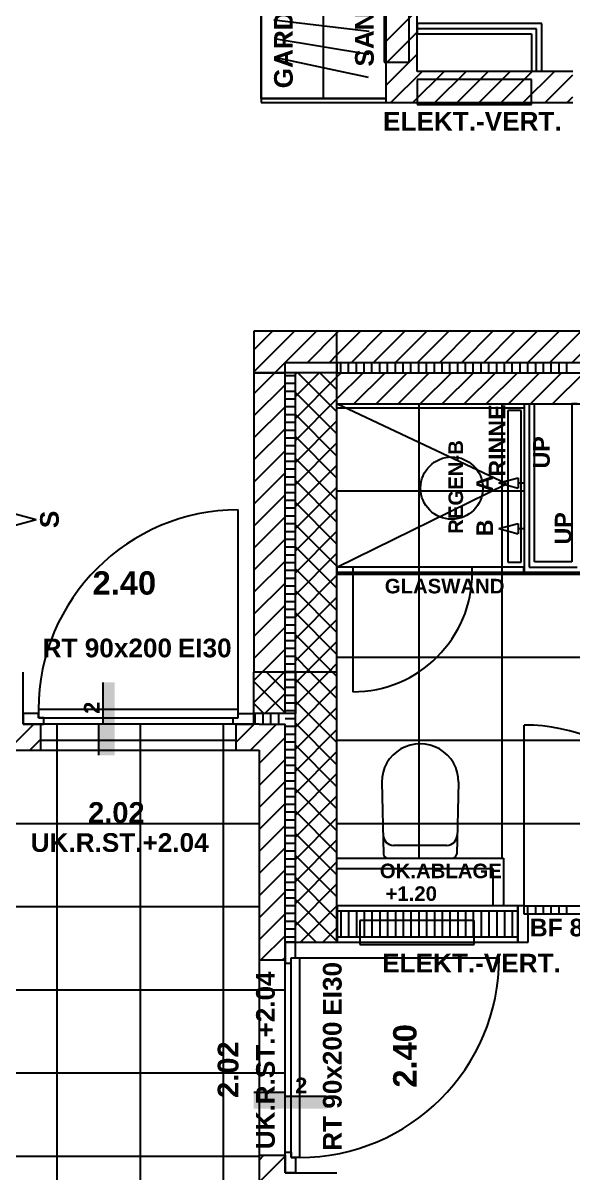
# Model space of a CAD drawing. Extents: x -13068 to 19137, y -13507 to 12485.
# Drawn here: x 1035 to 3680, y 345 to 5878 of the extents above; entities that cross this region are included whole.
import ezdxf

# ---------------------------------------------------------------- set-up
doc = ezdxf.new("R2010")
doc.units = 0
doc.header["$LTSCALE"] = 50
for name, color, linetype, lineweight, true_color in [('A04_1.OGHaus 7$0$010 Türen', 9, 'Continuous', 25, 0x808080), ('A04_1.OGHaus 7$0$015 Innenwände', 9, 'Continuous', 25, 0x808080), ('A04_1.OGHaus 7$0$015 Innenwände Bauteilschraffuren', 9, 'Continuous', 25, 0x808080), ('A04_1.OGHaus 7$0$015 Innenwände Schichttrennlinien', 9, 'Continuous', 25, 0x808080), ('A04_1.OGHaus 7$0$060 Möbel Einbau', 9, 'Continuous', 25, 0x808080), ('A04_1.OGHaus 7$0$060 Möbel Einbau Bauteilschraffuren', 9, 'Continuous', 25, 0x808080), ('A04_1.OGHaus 7$0$090 Schraffuren', 9, 'Continuous', 25, 0x808080), ('A04_1.OGHaus 7$0$090 Schraffuren Bauteilschraffuren', 9, 'Continuous', 25, 0x808080), ('A04_1.OGHaus 7$0$155 Beschriftungen Projekt', 9, 'Continuous', 25, 0x808080), ('A04_1.OGHaus 7$0$155 Beschriftungen Projekt Bauteilschraffuren', 9, 'Continuous', 25, 0x808080), ('MRI XREF', 9, 'Continuous', 25, 0x808080)]:
    doc.layers.add(name, color=color, linetype=linetype, lineweight=lineweight, true_color=true_color)
doc.styles.get("Standard").update_dxf_attribs({"font": 'ARIALN.TTF'})

# ---------------------------------------------------------------- blocks, each defined once
blk = doc.blocks.new('Blockreferenz-A0MMLJN3LK', base_point=(-11667.3, -13506.6))
at = {"layer": 'A04_1.OGHaus 7$0$010 Türen', "color": 0, "linetype": 'ByBlock', "lineweight": -2}
for p, q in [((2070, 2575), (2070, 3535)), ((1110, 2555), (1035, 2555)), ((1035, 2555), (1035, 2505)), ((1035, 2505), (1035, 2555)), ((1110, 2575), (1110, 2535)), ((2070, 2575), (1110, 2575)), ((1110, 2535), (1110, 2555)), ((2070, 2535), (2070, 2575)), ((2070, 2535), (2070, 2555)), ((2070, 2555), (2145, 2555)), ((2145, 2555), (2145, 2505)), ((2145, 2505), (2145, 2555)), ((1035, 2505), (1135, 2505)), ((1120, 2505), (1035, 2505)), ((1135, 2535), (1110, 2535)), ((1110, 2535), (2070, 2535)), ((1135, 2505), (1135, 2535)), ((2045, 2505), (2045, 2535)), ((2045, 2535), (2070, 2535)), ((2145, 2505), (2045, 2505)), ((2060, 2505), (2145, 2505)), ((3445, 1630), (3445, 2500)), ((3445, 1630), (3415, 1630)), ((3415, 1630), (3415, 1455)), ((3415, 1630), (3415, 1455)), ((3445, 1590), (3445, 1630)), ((3445, 1590), (3445, 1630)), ((3445, 1630), (4315, 1630)), ((3465, 1590), (3445, 1590)), ((4315, 1590), (3445, 1590)), ((3465, 1455), (3465, 1590)), ((2295, 1455), (2295, 1355)), ((2345, 1455), (2295, 1455)), ((2295, 1455), (2345, 1455)), ((2295, 1370), (2295, 1455)), ((2345, 1380), (2345, 1455)), ((3415, 1455), (3465, 1455)), ((2295, 1355), (2325, 1355)), ((2325, 1355), (2325, 1380)), ((2325, 1380), (2345, 1380)), ((2325, 420), (2325, 1380)), ((2325, 1380), (2365, 1380)), ((2365, 1380), (2365, 420)), ((2365, 1380), (3325, 1380)), ((2295, 345), (2295, 445)), ((2295, 445), (2325, 445)), ((2325, 445), (2325, 420)), ((2295, 430), (2295, 345)), ((2325, 420), (2345, 420)), ((2365, 420), (2325, 420)), ((2345, 420), (2345, 345)), ((2345, 345), (2295, 345)), ((2295, 345), (2345, 345))]:
    blk.add_line(p, q, dxfattribs=at)
for centre, major_axis in [((2070, 2575), (0, 960)), ((3445, 1630), (870, 0)), ((2365, 1380), (0, -960))]:
    blk.add_ellipse(centre, major_axis=major_axis, ratio=1, start_param=0, end_param=1.570796, dxfattribs=at)
at = {"layer": 'A04_1.OGHaus 7$0$015 Innenwände', "color": 0, "linetype": 'ByBlock', "lineweight": -2}
for p, q in [((2780, 9395), (2780, 5495)), ((2930, 5645), (2930, 9395)), ((2930, 5875), (2930, 5850)), ((3530, 5875), (2930, 5875)), ((3530, 5645), (3530, 5875)), ((2930, 5850), (2930, 5825)), ((2930, 5825), (3480, 5825)), ((3480, 5825), (3480, 5645)), ((3680, 5645), (2930, 5645)), ((3505, 5645), (3480, 5645)), ((3530, 5645), (3505, 5645)), ((2780, 5495), (3680, 5495)), ((2145, 4395), (2145, 4195)), ((2545, 4395), (2145, 4395)), ((2545, 4245), (2545, 4395)), ((2545, 4245), (2545, 4395)), ((5795, 4395), (2545, 4395)), ((2295, 4195), (2295, 4245)), ((2295, 4245), (2545, 4245)), ((2545, 4195), (2545, 4245)), ((2145, 4195), (2295, 4195)), ((2295, 4195), (2145, 4195)), ((2145, 4195), (2145, 2755)), ((2345, 4195), (2295, 4195)), ((2545, 4195), (2345, 4195)), ((2545, 4045), (2545, 4195)), ((2545, 2755), (2545, 4195)), ((2545, 4045), (5545, 4045)), ((3445, 4045), (3445, 3235)), ((3445, 4045), (3470, 4045)), ((3470, 4045), (3495, 4045)), ((3495, 3285), (3495, 4045)), ((3700, 4045), (3675, 4045)), ((3675, 4045), (3675, 3285)), ((3675, 3285), (3495, 3285)), ((2545, 3260), (2545, 3235)), ((3444, 3260), (2545, 3260)), ((2545, 3235), (3444, 3235)), ((3444, 3235), (3444, 3260)), ((3445, 3235), (3725, 3235)), ((1035, 2555), (1035, 2755)), ((2145, 2555), (2145, 2755)), ((2295, 2755), (2145, 2755)), ((2170, 2755), (2145, 2755)), ((2295, 2755), (2170, 2755)), ((2345, 2755), (2295, 2755)), ((2345, 2755), (2295, 2755)), ((2545, 2755), (2345, 2755)), ((2545, 2755), (2345, 2755)), ((2545, 1455), (2545, 2755)), ((1035, 2505), (1035, 2555)), ((2145, 2505), (2145, 2555)), ((1120, 2505), (1035, 2505)), ((1120, 2380), (1120, 2505)), ((2060, 2505), (1120, 2505)), ((2060, 2380), (2060, 2505)), ((2060, 2505), (2145, 2505)), ((-2170, 2380), (1120, 2380)), ((1120, 2380), (2060, 2380)), ((2060, 2380), (2170, 2380)), ((2170, 2380), (2170, 1370)), ((2546, 1630), (2546, 1455)), ((3415, 1630), (2546, 1630)), ((3415, 1630), (3415, 1455)), ((3415, 1455), (3415, 1630)), ((2295, 1370), (2295, 1455)), ((2295, 1455), (2345, 1455)), ((2345, 1455), (2545, 1455)), ((2546, 1455), (3415, 1455)), ((2170, 1370), (2295, 1370)), ((2170, 1370), (2170, 430)), ((2295, 430), (2295, 1370)), ((2170, 430), (2295, 430)), ((2170, 430), (2170, -2195)), ((2295, 430), (2295, 345)), ((2295, 345), (2345, 345)), ((2345, 345), (2545, 345))]:
    blk.add_line(p, q, dxfattribs=at)
at = {"layer": 'A04_1.OGHaus 7$0$015 Innenwände Bauteilschraffuren', "color": 0, "linetype": 'ByBlock', "lineweight": -2}
for p, q in [((2780, 5789.2), (2930, 5939.2)), ((2780, 5683.2), (2930, 5833.2)), ((2780, 5577.1), (2930, 5727.1)), ((2804, 5495), (2954, 5645)), ((2910, 5495), (3060, 5645)), ((3016.1, 5495), (3166.1, 5645)), ((3122.2, 5495), (3272.2, 5645)), ((3228.2, 5495), (3378.2, 5645)), ((3334.3, 5495), (3484.3, 5645)), ((3440.4, 5495), (3590.4, 5645)), ((3546.4, 5495), (3680, 5628.6)), ((3652.5, 5495), (3680, 5522.5)), ((2189.7, 4350.3), (2234.3, 4395)), ((2242.7, 4297.3), (2340.4, 4395)), ((2296.4, 4245), (2446.4, 4395)), ((2402.5, 4245), (2545, 4387.5)), ((2545, 4387.5), (2552.5, 4395)), ((2545, 4281.4), (2658.6, 4395)), ((2614.6, 4245), (2764.6, 4395)), ((2720.7, 4245), (2870.7, 4395)), ((2826.8, 4245), (2976.8, 4395)), ((2932.8, 4245), (3082.8, 4395)), ((3038.9, 4245), (3188.9, 4395)), ((3145, 4245), (3295, 4395)), ((3251, 4245), (3401, 4395)), ((3357.1, 4245), (3507.1, 4395)), ((3463.2, 4245), (3613.2, 4395)), ((3569.2, 4245), (3719.2, 4395)), ((3675.3, 4245), (3825.3, 4395)), ((2145, 4305.7), (2189.7, 4350.3)), ((2145, 4199.6), (2242.7, 4297.3)), ((2508.6, 4245), (2545, 4281.4)), ((2246.4, 4195), (2295, 4243.6)), ((2563.2, 4195), (2563.2, 4245)), ((2600.7, 4195), (2600.7, 4245)), ((2638.2, 4195), (2638.2, 4245)), ((2675.7, 4195), (2675.7, 4245)), ((2713.2, 4195), (2713.2, 4245)), ((2750.7, 4195), (2750.7, 4245)), ((2788.2, 4195), (2788.2, 4245)), ((2825.7, 4195), (2825.7, 4245)), ((2863.2, 4195), (2863.2, 4245)), ((2900.7, 4195), (2900.7, 4245)), ((2938.2, 4195), (2938.2, 4245)), ((2975.7, 4195), (2975.7, 4245)), ((3013.2, 4195), (3013.2, 4245)), ((3050.7, 4195), (3050.7, 4245)), ((3088.2, 4195), (3088.2, 4245)), ((3125.7, 4195), (3125.7, 4245)), ((3163.2, 4195), (3163.2, 4245)), ((3200.7, 4195), (3200.7, 4245)), ((3238.2, 4195), (3238.2, 4245)), ((3275.7, 4195), (3275.7, 4245)), ((3313.2, 4195), (3313.2, 4245)), ((3350.7, 4195), (3350.7, 4245)), ((3388.2, 4195), (3388.2, 4245)), ((3425.7, 4195), (3425.7, 4245)), ((3463.2, 4195), (3463.2, 4245)), ((3500.7, 4195), (3500.7, 4245)), ((3538.2, 4195), (3538.2, 4245)), ((3575.7, 4195), (3575.7, 4245)), ((3613.2, 4195), (3613.2, 4245)), ((3650.7, 4195), (3650.7, 4245)), ((2145, 4093.6), (2246.4, 4195)), ((2345, 4180.3), (2295, 4180.3)), ((2345, 4187.5), (2352.5, 4195)), ((2345, 4081.4), (2458.6, 4195)), ((2345, 3975.4), (2545, 4175.4)), ((2545, 4006.4), (2356.4, 4195)), ((2545, 4112.5), (2462.5, 4195)), ((2545, 4175.4), (2564.6, 4195)), ((2545, 4069.3), (2670.7, 4195)), ((2626.8, 4045), (2776.8, 4195)), ((2732.8, 4045), (2882.8, 4195)), ((2838.9, 4045), (2988.9, 4195)), ((2945, 4045), (3095, 4195)), ((3051, 4045), (3201, 4195)), ((3157.1, 4045), (3307.1, 4195)), ((3263.2, 4045), (3413.2, 4195)), ((3369.2, 4045), (3519.2, 4195)), ((3475.3, 4045), (3625.3, 4195)), ((3581.4, 4045), (3731.4, 4195)), ((2145, 3987.5), (2295, 4137.5)), ((2345, 4142.8), (2295, 4142.8)), ((2345, 4105.3), (2295, 4105.3)), ((2545, 3900.3), (2345, 4100.3)), ((2345, 4067.8), (2295, 4067.8)), ((2345, 3869.3), (2545, 4069.3)), ((2145, 3881.4), (2295, 4031.4)), ((2345, 4030.3), (2295, 4030.3)), ((2345, 3992.8), (2295, 3992.8)), ((2545, 3794.3), (2345, 3994.3)), ((2345, 3955.3), (2295, 3955.3)), ((2345, 3763.2), (2545, 3963.2)), ((2145, 3775.4), (2295, 3925.4)), ((2345, 3917.8), (2295, 3917.8)), ((2345, 3880.3), (2295, 3880.3)), ((2545, 3688.2), (2345, 3888.2)), ((2145, 3669.3), (2295, 3819.3)), ((2345, 3842.8), (2295, 3842.8)), ((2345, 3657.2), (2545, 3857.2)), ((2345, 3805.3), (2295, 3805.3)), ((2345, 3767.8), (2295, 3767.8)), ((2545, 3582.1), (2345, 3782.1)), ((2145, 3563.2), (2295, 3713.2)), ((2345, 3730.3), (2295, 3730.3)), ((2345, 3551.1), (2545, 3751.1)), ((2345, 3692.8), (2295, 3692.8)), ((2345, 3655.3), (2295, 3655.3)), ((2545, 3476.1), (2345, 3676.1)), ((2145, 3457.2), (2295, 3607.2)), ((2345, 3617.8), (2295, 3617.8)), ((2345, 3445), (2545, 3645)), ((2345, 3580.3), (2295, 3580.3)), ((2345, 3542.8), (2295, 3542.8)), ((2545, 3370), (2345, 3570)), ((2145, 3351.1), (2295, 3501.1)), ((2345, 3505.3), (2295, 3505.3)), ((2345, 3339), (2545, 3539)), ((2345, 3467.8), (2295, 3467.8)), ((2345, 3430.3), (2295, 3430.3)), ((2545, 3263.9), (2345, 3463.9)), ((2345, 3232.9), (2545, 3432.9)), ((2145, 3245), (2295, 3395)), ((2345, 3392.8), (2295, 3392.8)), ((2345, 3355.3), (2295, 3355.3)), ((2545, 3157.9), (2345, 3357.9)), ((2345, 3126.8), (2545, 3326.8)), ((2145, 3139), (2295, 3289)), ((2345, 3317.8), (2295, 3317.8)), ((2345, 3280.3), (2295, 3280.3)), ((2345, 3242.8), (2295, 3242.8)), ((2545, 3051.8), (2345, 3251.8)), ((2345, 3020.8), (2545, 3220.8)), ((2145, 3032.9), (2295, 3182.9)), ((2345, 3205.3), (2295, 3205.3)), ((2345, 3167.8), (2295, 3167.8)), ((2345, 3130.3), (2295, 3130.3)), ((2545, 2945.7), (2345, 3145.7)), ((2345, 2914.7), (2545, 3114.7)), ((2145, 2926.8), (2295, 3076.8)), ((2345, 3092.8), (2295, 3092.8)), ((2345, 3055.3), (2295, 3055.3)), ((2345, 3017.8), (2295, 3017.8)), ((2545, 2839.7), (2345, 3039.7)), ((2345, 2808.6), (2545, 3008.6)), ((2145, 2820.8), (2295, 2970.8)), ((2345, 2980.3), (2295, 2980.3)), ((2345, 2942.8), (2295, 2942.8)), ((2523.6, 2755), (2345, 2933.6)), ((2345, 2905.3), (2295, 2905.3)), ((2397.4, 2755), (2545, 2902.6)), ((2185.3, 2755), (2295, 2864.7)), ((2345, 2867.8), (2295, 2867.8)), ((2345, 2830.3), (2295, 2830.3)), ((2417.5, 2755), (2345, 2827.5)), ((2345, 2792.8), (2295, 2792.8)), ((2503.5, 2755), (2545, 2796.5)), ((2145, 2714.7), (2170, 2739.7)), ((2170, 2739.7), (2185.3, 2755)), ((2170, 2633.6), (2291.4, 2755)), ((2295, 2665.4), (2205.4, 2755)), ((2291.4, 2755), (2295, 2758.6)), ((2345, 2755.3), (2295, 2755.3)), ((2345, 2717.8), (2295, 2717.8)), ((2345, 2702.6), (2397.4, 2755)), ((2345, 2596.5), (2503.5, 2755)), ((2545, 2521.5), (2345, 2721.5)), ((2545, 2627.5), (2417.5, 2755)), ((2545, 2733.6), (2523.6, 2755)), ((2170, 2684.4), (2145, 2709.4)), ((2295, 2559.4), (2170, 2684.4)), ((2345, 2680.3), (2295, 2680.3)), ((2345, 2490.4), (2545, 2690.4)), ((2145, 2608.6), (2170, 2633.6)), ((2170, 2578.3), (2145, 2603.3)), ((2197.4, 2555), (2295, 2652.6)), ((2345, 2642.8), (2295, 2642.8)), ((2345, 2605.3), (2295, 2605.3)), ((2545, 2415.4), (2345, 2615.4)), ((2150.7, 2555), (2150.7, 2505)), ((2193.3, 2555), (2170, 2578.3)), ((2188.2, 2555), (2188.2, 2505)), ((2225.7, 2555), (2225.7, 2505)), ((2263.2, 2555), (2263.2, 2505)), ((2345, 2567.8), (2295, 2567.8)), ((2345, 2384.4), (2545, 2584.4)), ((961.8, 2380), (1086.8, 2505)), ((2060, 2417.6), (2147.4, 2505)), ((2170, 2421.5), (2253.5, 2505)), ((2345, 2530.3), (2295, 2530.3)), ((2345, 2492.8), (2295, 2492.8)), ((2545, 2309.4), (2345, 2509.4)), ((2234.6, 2380), (2295, 2440.4)), ((2345, 2455.3), (2295, 2455.3)), ((2345, 2278.3), (2545, 2478.3)), ((1067.8, 2380), (1120, 2432.2)), ((2128.5, 2380), (2170, 2421.5)), ((2170, 2315.4), (2234.6, 2380)), ((2345, 2417.8), (2295, 2417.8)), ((2345, 2380.3), (2295, 2380.3)), ((2545, 2203.3), (2345, 2403.3)), ((2170, 2209.4), (2295, 2334.4)), ((2345, 2342.8), (2295, 2342.8)), ((2345, 2172.2), (2545, 2372.2)), ((2345, 2305.3), (2295, 2305.3)), ((2545, 2097.2), (2345, 2297.2)), ((2170, 2103.3), (2295, 2228.3)), ((2345, 2267.8), (2295, 2267.8)), ((2345, 2230.3), (2295, 2230.3)), ((2345, 2066.2), (2545, 2266.2)), ((2345, 2192.8), (2295, 2192.8)), ((2545, 1991.2), (2345, 2191.2)), ((2345, 1960.1), (2545, 2160.1)), ((2170, 1997.2), (2295, 2122.2)), ((2345, 2155.3), (2295, 2155.3)), ((2345, 2117.8), (2295, 2117.8)), ((2345, 2080.3), (2295, 2080.3)), ((2545, 1885.1), (2345, 2085.1)), ((2345, 1854), (2545, 2054)), ((2170, 1891.2), (2295, 2016.2)), ((2345, 2042.8), (2295, 2042.8)), ((2345, 2005.3), (2295, 2005.3)), ((2345, 1967.8), (2295, 1967.8)), ((2545, 1779), (2345, 1979)), ((2345, 1748), (2545, 1948)), ((2170, 1785.1), (2295, 1910.1)), ((2345, 1930.3), (2295, 1930.3)), ((2345, 1892.8), (2295, 1892.8)), ((2345, 1855.3), (2295, 1855.3)), ((2545, 1673), (2345, 1873)), ((2345, 1641.9), (2545, 1841.9)), ((2170, 1679), (2295, 1804)), ((2345, 1817.8), (2295, 1817.8)), ((2345, 1780.3), (2295, 1780.3)), ((2345, 1742.8), (2295, 1742.8)), ((2545, 1566.9), (2345, 1766.9)), ((2345, 1535.8), (2545, 1735.8)), ((2170, 1573), (2295, 1698)), ((2345, 1705.3), (2295, 1705.3)), ((2345, 1667.8), (2295, 1667.8)), ((2545, 1460.8), (2345, 1660.8)), ((2345, 1630.3), (2295, 1630.3)), ((2370.2, 1455), (2545, 1629.8)), ((2563.2, 1605), (2563.2, 1480)), ((2600.7, 1605), (2600.7, 1480)), ((2638.2, 1605), (2638.2, 1480)), ((2675.7, 1605), (2675.7, 1480)), ((2713.2, 1605), (2713.2, 1480)), ((2750.7, 1605), (2750.7, 1480)), ((2788.2, 1605), (2788.2, 1480)), ((2825.7, 1605), (2825.7, 1480)), ((2863.2, 1605), (2863.2, 1480)), ((2900.7, 1605), (2900.7, 1480)), ((2938.2, 1605), (2938.2, 1480)), ((2975.7, 1605), (2975.7, 1480)), ((3013.2, 1605), (3013.2, 1480)), ((3050.7, 1605), (3050.7, 1480)), ((3088.2, 1605), (3088.2, 1480)), ((3125.7, 1605), (3125.7, 1480)), ((3163.2, 1605), (3163.2, 1480)), ((3200.7, 1605), (3200.7, 1480)), ((3238.2, 1605), (3238.2, 1480)), ((3275.7, 1605), (3275.7, 1480)), ((3313.2, 1605), (3313.2, 1480)), ((3350.7, 1605), (3350.7, 1480)), ((3388.2, 1605), (3388.2, 1480)), ((3463.2, 1590), (3463.2, 1630)), ((3500.7, 1590), (3500.7, 1630)), ((3538.2, 1590), (3538.2, 1630)), ((3575.7, 1590), (3575.7, 1630)), ((3613.2, 1590), (3613.2, 1630)), ((3650.7, 1590), (3650.7, 1630)), ((2170, 1466.9), (2295, 1591.9)), ((2345, 1592.8), (2295, 1592.8)), ((2345, 1555.3), (2295, 1555.3)), ((2444.8, 1455), (2345, 1554.8)), ((2345, 1517.8), (2295, 1517.8)), ((2476.3, 1455), (2545, 1523.7)), ((2179.2, 1370), (2295, 1485.8)), ((2345, 1480.3), (2295, 1480.3)), ((2285.2, 1370), (2295, 1379.8)), ((2170, 406.3), (2193.7, 430)), ((2170, 300.2), (2295, 425.2))]:
    blk.add_line(p, q, dxfattribs=at)
at = {"layer": 'A04_1.OGHaus 7$0$015 Innenwände Schichttrennlinien', "color": 0, "linetype": 'ByBlock', "lineweight": -2}
for p, q in [((3505, 5850), (2930, 5850)), ((3505, 5645), (3505, 5850)), ((2545, 4245), (9395, 4245)), ((2295, 2755), (2295, 4195)), ((2345, 2755), (2345, 4195)), ((2545, 4195), (9395, 4195)), ((3470, 4045), (3470, 3260)), ((3470, 3260), (3700, 3260)), ((2295, 2755), (2170, 2755)), ((2295, 2555), (2295, 2755)), ((2345, 2555), (2345, 2755)), ((2170, 2555), (2145, 2555)), ((2295, 2555), (2170, 2555)), ((2345, 2505), (2345, 2555)), ((2170, 2505), (2145, 2505)), ((2170, 2505), (2295, 2505)), ((2295, 2380), (2295, 2505)), ((2345, 1455), (2345, 2505)), ((2295, 1455), (2295, 2380)), ((3415, 1605), (2546, 1605)), ((3415, 1480), (2546, 1480))]:
    blk.add_line(p, q, dxfattribs=at)
at = {"layer": 'A04_1.OGHaus 7$0$060 Möbel Einbau', "color": 0, "linetype": 'ByBlock', "lineweight": -2}
for p, q in [((2180, 9395), (2180, 5495)), ((2180, 5515), (2180, 6415)), ((2480, 5515), (2480, 6415)), ((2780, 6415), (2780, 5515)), ((2240.8, 5892.5), (2699.2, 5837.5)), ((2242.2, 5802.6), (2697.8, 5727.4)), ((2244.3, 5713.8), (2695.7, 5616.2)), ((2780, 5515), (2180, 5515)), ((2180, 5515), (2780, 5515)), ((2180, 5495), (2780, 5495)), ((3360.9, 3660), (2545, 4045)), ((2545, 3260), (3360.9, 3660)), ((3323, 3665), (3416.3, 3690)), ((3323, 3665), (3416.3, 3640)), ((3416.3, 3690), (3416.3, 3640)), ((3416.3, 3665), (3445, 3665)), ((1098.5, 3487.3), (986.5, 3517.3)), ((1098.5, 3487.3), (986.5, 3457.3)), ((3323, 3445), (3416.3, 3470)), ((3323, 3445), (3416.3, 3420)), ((3416.3, 3470), (3416.3, 3420)), ((3416.3, 3445), (3445, 3445)), ((2620.6, 3260), (2620.6, 2660)), ((3195.6, 3235), (3195.6, 3260)), ((2760, 2225), (2769.3, 1879.6)), ((3130, 2225), (3120.7, 1879.6)), ((3073.1, 1921.2), (2816.9, 1921.2)), ((2544, 1860), (3345, 1860)), ((2789.1, 1860), (3100.9, 1860)), ((3345, 1860), (3345, 1630)), ((2544, 1810), (3295, 1810)), ((3295, 1810), (3295, 1630))]:
    blk.add_line(p, q, dxfattribs=at)
blk.add_circle((3096.9, 3640), 150, dxfattribs=at)
for centre, major_axis, ratio, start_param, end_param in [((2620.6, 3235), (0, -575), 1, 0, 1.570796), ((2945, 2225), (185, 0), 1, 0, 3.141593), ((2816.9, 1971.2), (-50, -1.4), 1, 0, 1.543814), ((3073.1, 1971.2), (0, -50), 1, 0, 1.543814), ((2789.1, 1880.2), (0, 20.2), 0.977697, 1.598761, 3.141593), ((3100.9, 1880.2), (0, 20.2), 0.977697, 3.141593, 4.684424)]:
    blk.add_ellipse(centre, major_axis=major_axis, ratio=ratio, start_param=start_param, end_param=end_param, dxfattribs=at)
at = {"layer": 'A04_1.OGHaus 7$0$060 Möbel Einbau Bauteilschraffuren', "color": 0, "linetype": 'ByBlock', "lineweight": -2}
for p, q in [((2771.8, 6338.7), (2771.8, 5688.7)), ((2891.8, 5688.7), (2891.8, 6338.7)), ((2771.8, 5688.7), (2891.8, 5688.7)), ((3480, 5605), (2930, 5605)), ((2930, 5605), (2930, 5485)), ((3480, 5485), (3480, 5605)), ((2930, 5485), (3480, 5485)), ((3205, 1560), (2655, 1560)), ((2655, 1560), (2655, 1445)), ((3205, 1445), (3205, 1560)), ((2655, 1445), (3205, 1445))]:
    blk.add_line(p, q, dxfattribs=at)
at = {"layer": 'A04_1.OGHaus 7$0$090 Schraffuren', "color": 0, "linetype": 'ByBlock', "lineweight": -2}
for p, q in [((2940, 1860), (2940, 4045)), ((3340, 1860), (3340, 4045)), ((3445, 4025), (2545, 4025)), ((3445, 3625), (2544.8, 3625)), ((5545, 3225), (2544.6, 3225)), ((5545, 2825), (2544.4, 2825)), ((1200, -145), (1200, 2505)), ((1600, -145), (1600, 2505)), ((2000, -145), (2000, 2505)), ((2060, 2425), (1120, 2425)), ((4845, 2425), (2544.3, 2425)), ((2170, 2025), (-2170, 2025)), ((4845, 2025), (2544.1, 2025)), ((2170, 1625), (-2170, 1625)), ((2295, 1225), (-2295, 1225)), ((2295, 825), (950, 825)), ((2170, 425), (950, 425))]:
    blk.add_line(p, q, dxfattribs=at)
at = {"layer": 'A04_1.OGHaus 7$0$090 Schraffuren Bauteilschraffuren', "color": 0, "linetype": 'ByBlock', "lineweight": -2}
for p, q in [((2295, 4195), (2295, 4245)), ((2295, 4245), (2545, 4245)), ((2545, 4245), (2545, 4195)), ((2545, 4195), (2295, 4195)), ((3431.2, 4014), (3367.2, 4014)), ((3367.2, 4014), (3367.2, 3283.1)), ((3431.2, 3283.1), (3431.2, 4014)), ((3367.2, 3283.1), (3431.2, 3283.1)), ((2295, 2755), (2345, 2755)), ((2295, 2555), (2295, 2755)), ((2345, 2755), (2345, 2555)), ((2345, 2555), (2295, 2555))]:
    blk.add_line(p, q, dxfattribs=at)
at = {"layer": 'A04_1.OGHaus 7$0$155 Beschriftungen Projekt', "color": 0, "linetype": 'ByBlock', "lineweight": -2}
for p, q in [((1418.6, 2705), (1418.6, 2505)), ((1398.6, 2505), (1398.6, 2355)), ((2295, 732.9), (2145, 732.9)), ((2495, 712.9), (2295, 712.9))]:
    blk.add_line(p, q, dxfattribs=at)
at = {"layer": 'A04_1.OGHaus 7$0$155 Beschriftungen Projekt Bauteilschraffuren', "color": 0, "linetype": 'ByBlock', "lineweight": -2}
for points in [[(1418.6, 2355), (1418.6, 2705), (1476.5, 2355)], [(1476.5, 2355), (1418.6, 2705), (1476.5, 2705)], [(1398.6, 2355), (1398.6, 2505), (1418.6, 2355)], [(1418.6, 2355), (1398.6, 2505), (1418.6, 2505)], [(2145, 655.1), (2145, 732.9), (2295, 655.1)], [(2295, 655.1), (2145, 732.9), (2295, 732.9)], [(2295, 655.1), (2295, 712.9), (2495, 655.1)], [(2495, 655.1), (2295, 712.9), (2495, 712.9)]]:
    blk.add_solid(points, dxfattribs=at)
at = {"layer": 'A04_1.OGHaus 7$0$155 Beschriftungen Projekt', "color": 0, "lineweight": -2, "attachment_point": 1, "rotation": 90}
for s, insert, char_height in [('{\\fArial|b1|i0;GARDEROBE}', (2242.4, 5563.3), 90), ('{\\fArial|b1|i0;SAN.-VERT.}', (2631.9, 5668), 90), ('{\\fArial|b1|i0;RINNE}', (3275.1, 3694.8), 80), ('{\\fArial|b1|i0;UP}', (3488.3, 3734.3), 80), ('{\\fArial|b1|i0;REGEN-B}', (3081.2, 3419.9), 70), ('{\\fArial|b1|i0;A}', (3215.6, 3621.7), 80), ('{\\fArial|b1|i0;S}', (1117.1, 3447.3), 90), ('{\\fArial|b1|i0;UP}', (3592.6, 3368.6), 80), ('{\\fArial|b1|i0;B}', (3215.6, 3408.4), 80), ('{\\fArial|b1|i0;2}', (1327.9, 2554.1), 75), ('{\\fArial|b1|i0;EI30}', (2477.3, 1101.8), 90), ('{\\fArial|b1|i0;UK.R.ST.+2.04}', (2155.9, 459.1), 90), ('{\\fArial|b1|i0;RT 90x200 }', (2477.3, 451.7), 90), ('{\\fArial|b1|i0;2.40}', (2815, 755.6), 112.5), ('{\\fArial|b1|i0;2.02}', (1971.3, 706.2), 100)]:
    blk.add_mtext(s, dxfattribs=dict(at, insert=insert, char_height=char_height))
at = {"layer": 'A04_1.OGHaus 7$0$155 Beschriftungen Projekt', "color": 0, "lineweight": -2, "attachment_point": 1}
for s, insert, char_height in [('{\\fArial|b1|i0;ELEKT.-VERT.}', (2766.5, 5449.8), 90), ('{\\fArial|b1|i0;2.40}', (1369.5, 3239.9), 112.5), ('{\\fArial|b1|i0;GLASWAND}', (2774.8, 3203.5), 70), ('{\\fArial|b1|i0;RT 90x200 }', (1129.5, 2915.9), 90), ('{\\fArial|b1|i0;EI30}', (1779.6, 2915.9), 90), ('{\\fArial|b1|i0;2.02}', (1348, 2129.2), 100), ('{\\fArial|b1|i0;UK.R.ST.+2.04}', (1071.9, 1979.9), 90), ('{\\fArial|b1|i0;OK.ABLAGE}', (2751.2, 1833.4), 70), ('{\\fArial|b1|i0; +1.20}', (2751.1, 1724.1), 70), ('{\\fArial|b1|i0;BF 80x200/240}', (3472.4, 1568.4), 85), ('{\\fArial|b1|i0;ELEKT.-VERT.}', (2762.5, 1399.6), 90), ('{\\fArial|b1|i0;2}', (2344.1, 803.6), 75)]:
    blk.add_mtext(s, dxfattribs=dict(at, insert=insert, char_height=char_height))

msp = doc.modelspace()

# ---------------------------------------------------------------- block references
at = {"layer": 'MRI XREF'}
msp.add_blockref('Blockreferenz-A0MMLJN3LK', (-11667.3, -13506.6), dxfattribs=at)

doc.saveas('drawing.dxf')
